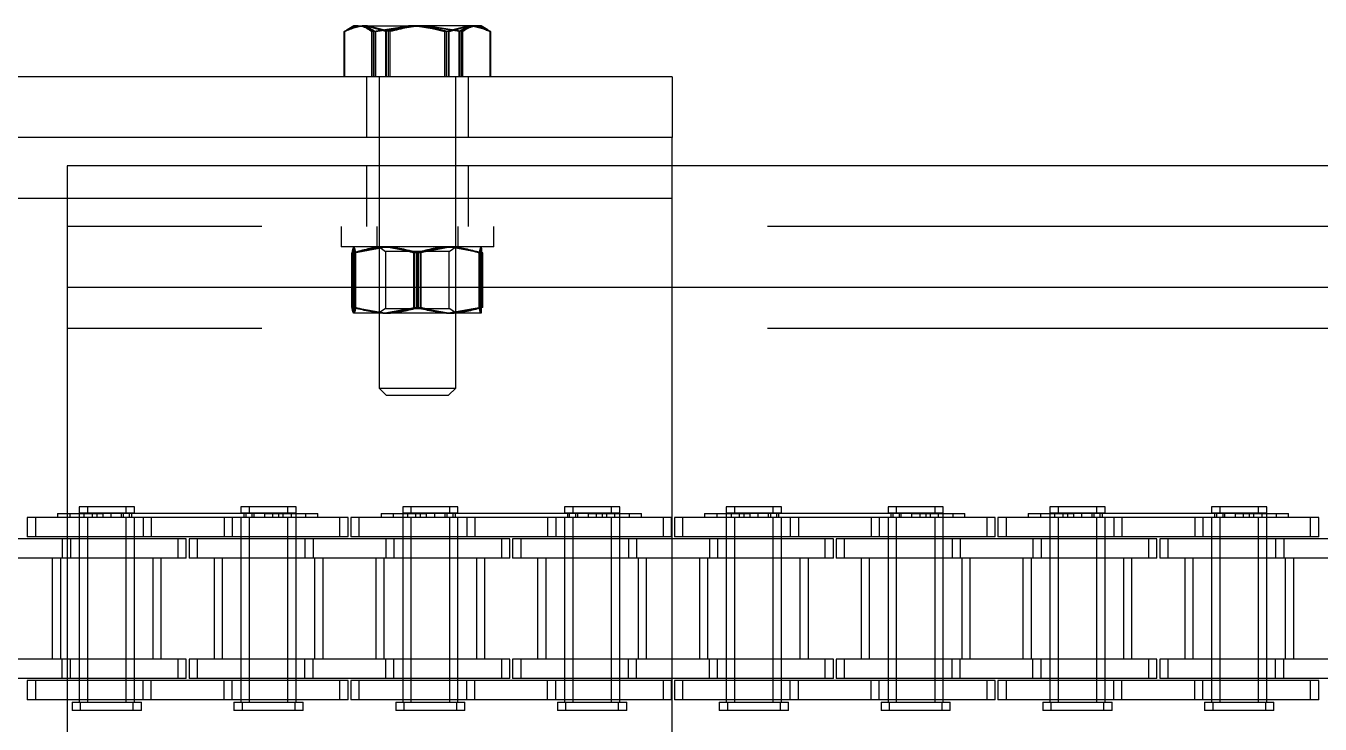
# Model space of a CAD drawing. Header units: metres. Extents: x 0 to 21025, y 0 to 14850.
# Drawn here: x 4207.3 to 4308.9, y 9292.3 to 9347.1 of the extents above; entities that cross this region are included whole.
import ezdxf

# ---------------------------------------------------------------- set-up
doc = ezdxf.new("R2010")
doc.units = ezdxf.units.M
doc.header["$LTSCALE"] = 25
doc.linetypes.add('HIDDEN2', pattern=[4.7625, 3.175, -1.5875])
doc.layers.add('SL4', color=4, linetype='Continuous')
doc.layers.add('ST1', color=7, linetype='HIDDEN2')

msp = doc.modelspace()

# ---------------------------------------------------------------- linework, layer by layer
at = {"layer": 'SL4'}
for p, q in [((4232.284, 9343.146), (4232.284, 9346.699)), ((4232.288, 9343.146), (4232.288, 9346.699)), ((4232.325, 9343.146), (4232.325, 9346.699)), ((4232.655, 9346.924), (4232.526, 9346.85)), ((4233.039, 9347.146), (4232.655, 9346.924)), ((4233.396, 9347.146), (4233.039, 9347.146)), ((4233.396, 9347.146), (4237.325, 9347.146)), ((4234.468, 9346.699), (4237.325, 9347.146)), ((4234.468, 9343.146), (4234.468, 9346.699)), ((4241.968, 9347.146), (4237.325, 9347.146)), ((4240.182, 9346.699), (4241.968, 9347.146)), ((4240.182, 9343.146), (4240.182, 9346.699)), ((4243.039, 9347.146), (4241.968, 9347.146)), ((4243.424, 9346.924), (4243.039, 9347.146)), ((4243.753, 9346.699), (4243.408, 9346.876)), ((4243.753, 9343.146), (4243.753, 9346.699)), ((4243.79, 9343.146), (4243.79, 9346.699)), ((4243.795, 9343.146), (4243.795, 9346.699)), ((4258.039, 9343.146), (4158.039, 9343.146)), ((4258.039, 9343.146), (4258.039, 9338.384)), ((4258.039, 9338.384), (4158.039, 9338.384)), ((4235.039, 9338.384), (4235.039, 9336.149)), ((4241.039, 9336.149), (4241.039, 9338.384)), ((4258.039, 9336.149), (4258.039, 9338.384)), ((4210.539, 9336.149), (4210.539, 9326.624)), ((5535.514, 9336.149), (4210.539, 9336.149)), ((4205.539, 9333.621), (4210.539, 9333.621)), ((4210.539, 9326.624), (5535.514, 9326.624)), ((4210.539, 9326.624), (4210.539, 9261.149)), ((4209.777, 9308.873), (4209.777, 9308.541)), ((4209.777, 9308.873), (4210.539, 9308.873)), ((4207.409, 9308.541), (4207.409, 9307.021)), ((4210.539, 9308.541), (4207.409, 9308.541)), ((4210.154, 9306.869), (4205.539, 9306.869)), ((4210.539, 9307.021), (4207.409, 9307.021)), ((4210.154, 9306.869), (4210.154, 9305.349)), ((4210.539, 9306.869), (4210.154, 9306.869)), ((4210.154, 9305.349), (4205.539, 9305.349)), ((4209.369, 9305.349), (4209.369, 9297.419)), ((4210.539, 9305.349), (4210.154, 9305.349)), ((4210.154, 9297.419), (4205.539, 9297.419)), ((4210.154, 9295.899), (4210.154, 9297.419)), ((4210.539, 9297.419), (4210.154, 9297.419)), ((4210.154, 9295.899), (4205.539, 9295.899)), ((4207.409, 9295.747), (4207.409, 9294.227)), ((4210.539, 9295.747), (4207.409, 9295.747)), ((4210.539, 9295.899), (4210.154, 9295.899)), ((4210.539, 9294.227), (4207.409, 9294.227))]:
    msp.add_line(p, q, dxfattribs=at)
for points, knots in [([(4232.325, 9346.699), (4232.398, 9346.755), (4232.747, 9347.018), (4233.11, 9347.09), (4233.396, 9347.146)], [0, 0, 0, 0, 0.2110008, 1, 1, 1, 1]), ([(4233.396, 9347.146), (4233.48, 9347.141), (4233.843, 9347.12), (4234.196, 9346.882), (4234.468, 9346.699)], [0, 0, 0, 0, 0.2318493, 1, 1, 1, 1]), ([(4237.325, 9347.146), (4237.393, 9347.146), (4238.357, 9347.139), (4239.303, 9346.911), (4240.182, 9346.699)], [0, 0, 0, 0, 0.0702006, 1, 1, 1, 1]), ([(4241.968, 9347.146), (4242.01, 9347.146), (4242.613, 9347.139), (4243.204, 9346.911), (4243.753, 9346.699)], [0, 0, 0, 0, 0.0702006, 1, 1, 1, 1])]:
    msp.add_open_spline(points, degree=3, knots=knots, dxfattribs=at)
at = {"layer": 'ST1'}
for p, q in [((4232.307, 9343.146), (4232.307, 9346.699)), ((4232.526, 9346.85), (4232.501, 9346.835)), ((4232.617, 9346.882), (4233.441, 9347.146)), ((4235.557, 9346.699), (4233.92, 9347.146)), ((4235.608, 9346.699), (4233.948, 9347.146)), ((4235.771, 9346.699), (4234.039, 9347.146)), ((4235.896, 9346.699), (4234.111, 9347.146)), ((4234.575, 9346.699), (4237.441, 9347.146)), ((4234.575, 9343.146), (4234.575, 9346.699)), ((4234.72, 9346.699), (4237.595, 9347.146)), ((4234.72, 9343.146), (4234.72, 9346.699)), ((4234.766, 9346.699), (4237.644, 9347.146)), ((4234.766, 9343.146), (4234.766, 9346.699)), ((4235.557, 9343.146), (4235.557, 9346.699)), ((4235.608, 9343.146), (4235.608, 9346.699)), ((4235.771, 9343.146), (4235.771, 9346.699)), ((4235.896, 9343.146), (4235.896, 9346.699)), ((4241.312, 9346.699), (4238.435, 9347.146)), ((4241.358, 9346.699), (4238.483, 9347.146)), ((4241.503, 9346.699), (4238.637, 9347.146)), ((4241.611, 9346.699), (4238.753, 9347.146)), ((4240.307, 9346.699), (4242.039, 9347.146)), ((4240.307, 9343.146), (4240.307, 9346.699)), ((4240.471, 9346.699), (4242.13, 9347.146)), ((4240.471, 9343.146), (4240.471, 9346.699)), ((4240.522, 9346.699), (4242.158, 9347.146)), ((4240.522, 9343.146), (4240.522, 9346.699)), ((4241.312, 9343.146), (4241.312, 9346.699)), ((4241.358, 9343.146), (4241.358, 9346.699)), ((4241.503, 9343.146), (4241.503, 9346.699)), ((4241.611, 9343.146), (4241.611, 9346.699)), ((4243.552, 9346.85), (4243.424, 9346.924)), ((4243.79, 9346.699), (4243.533, 9346.816)), ((4243.577, 9346.835), (4243.552, 9346.85)), ((4243.771, 9343.146), (4243.771, 9346.699)), ((4234.039, 9343.146), (4234.039, 9338.384)), ((4235.039, 9343.146), (4235.039, 9338.384)), ((4241.039, 9338.384), (4241.039, 9343.146)), ((4242.039, 9338.384), (4242.039, 9343.146)), ((4234.039, 9336.149), (4234.039, 9331.386)), ((4235.039, 9336.149), (4235.039, 9318.701)), ((4241.039, 9318.701), (4241.039, 9336.149)), ((4242.039, 9331.386), (4242.039, 9336.149)), ((4258.039, 9333.621), (4258.039, 9336.149)), ((4158.039, 9333.621), (4258.039, 9333.621)), ((4210.539, 9333.621), (4258.039, 9333.621)), ((4258.039, 9261.149), (4258.039, 9333.621)), ((5535.514, 9331.386), (4210.539, 9331.386)), ((4232.039, 9331.386), (4232.039, 9329.786)), ((4234.839, 9331.386), (4234.839, 9329.786)), ((4241.239, 9329.786), (4241.239, 9331.386)), ((4244.039, 9329.786), (4244.039, 9331.386)), ((4244.039, 9329.786), (4232.039, 9329.786)), ((4232.898, 9329.339), (4235.32, 9329.786)), ((4232.898, 9325.033), (4232.898, 9329.339)), ((4232.923, 9325.033), (4232.923, 9329.339)), ((4233.002, 9325.033), (4233.002, 9329.339)), ((4233.009, 9325.033), (4233.009, 9329.339)), ((4233.035, 9329.784), (4233.033, 9329.782)), ((4233.039, 9329.786), (4233.035, 9329.784)), ((4233.039, 9329.786), (4233.039, 9329.786)), ((4233.07, 9325.033), (4233.07, 9329.339)), ((4233.077, 9329.339), (4235.595, 9329.786)), ((4233.077, 9325.033), (4233.077, 9329.339)), ((4233.164, 9325.033), (4233.164, 9329.339)), ((4233.194, 9325.033), (4233.194, 9329.339)), ((4235.039, 9329.786), (4235.539, 9329.436)), ((4237.965, 9329.339), (4235.484, 9329.786)), ((4240.539, 9329.436), (4235.539, 9329.436)), ((4235.539, 9329.436), (4235.539, 9324.962)), ((4238.1, 9329.339), (4235.585, 9329.786)), ((4238.335, 9329.339), (4235.765, 9329.786)), ((4237.743, 9329.339), (4240.314, 9329.786)), ((4237.743, 9325.033), (4237.743, 9329.339)), ((4237.799, 9325.033), (4237.799, 9329.339)), ((4237.965, 9325.033), (4237.965, 9329.339)), ((4237.978, 9325.033), (4237.978, 9329.339)), ((4238.1, 9325.033), (4238.1, 9329.339)), ((4238.113, 9329.339), (4240.595, 9329.786)), ((4238.113, 9325.033), (4238.113, 9329.339)), ((4238.279, 9325.033), (4238.279, 9329.339)), ((4238.335, 9325.033), (4238.335, 9329.339)), ((4243.002, 9329.339), (4240.483, 9329.786)), ((4240.539, 9329.436), (4241.039, 9329.786)), ((4240.539, 9324.962), (4240.539, 9329.436)), ((4243.069, 9329.339), (4240.585, 9329.786)), ((4243.181, 9329.339), (4240.758, 9329.786)), ((4242.884, 9325.033), (4242.884, 9329.339)), ((4242.915, 9325.033), (4242.915, 9329.339)), ((4243.002, 9325.033), (4243.002, 9329.339)), ((4243.008, 9325.033), (4243.008, 9329.339)), ((4243.04, 9329.786), (4243.039, 9329.786)), ((4243.043, 9329.784), (4243.04, 9329.786)), ((4243.046, 9329.782), (4243.043, 9329.784)), ((4243.069, 9325.033), (4243.069, 9329.339)), ((4243.076, 9325.033), (4243.076, 9329.339)), ((4243.155, 9325.033), (4243.155, 9329.339)), ((4243.181, 9325.033), (4243.181, 9329.339)), ((4210.539, 9326.624), (5535.514, 9326.624)), ((4232.898, 9325.033), (4235.32, 9324.586)), ((4233.077, 9325.033), (4235.595, 9324.586)), ((4235.539, 9324.962), (4235.039, 9324.611)), ((4237.965, 9325.033), (4235.484, 9324.586)), ((4235.539, 9324.962), (4240.539, 9324.962)), ((4238.1, 9325.033), (4235.585, 9324.586)), ((4238.335, 9325.033), (4235.765, 9324.586)), ((4237.743, 9325.033), (4240.314, 9324.586)), ((4238.113, 9325.033), (4240.595, 9324.586)), ((4243.002, 9325.033), (4240.483, 9324.586)), ((4241.039, 9324.611), (4240.539, 9324.962)), ((4243.069, 9325.033), (4240.585, 9324.586)), ((4243.181, 9325.033), (4240.758, 9324.586)), ((4233.033, 9324.59), (4233.035, 9324.589)), ((4233.035, 9324.589), (4233.039, 9324.586)), ((4233.039, 9324.586), (4233.039, 9324.586)), ((4235.484, 9324.586), (4233.04, 9324.586)), ((4235.039, 9324.611), (4241.039, 9324.611)), ((4235.039, 9324.611), (4235.039, 9324.586)), ((4240.483, 9324.586), (4235.484, 9324.586)), ((4243.039, 9324.586), (4240.483, 9324.586)), ((4241.039, 9324.611), (4241.039, 9324.611)), ((4241.039, 9324.586), (4241.039, 9324.611)), ((4243.039, 9324.586), (4243.04, 9324.586)), ((4243.04, 9324.586), (4243.043, 9324.589)), ((4243.043, 9324.589), (4243.046, 9324.59)), ((5535.514, 9323.386), (4210.539, 9323.386)), ((4235.039, 9318.701), (4235.253, 9318.701)), ((4235.039, 9318.701), (4235.594, 9318.146)), ((4235.253, 9318.701), (4241.039, 9318.701)), ((4235.594, 9318.146), (4240.485, 9318.146)), ((4240.485, 9318.146), (4241.039, 9318.701)), ((4210.539, 9308.873), (4213.329, 9308.873)), ((4210.738, 9308.873), (4210.738, 9308.541)), ((4215.174, 9309.384), (4211.484, 9309.384)), ((4211.484, 9309.384), (4211.484, 9308.91)), ((4211.484, 9308.91), (4215.174, 9308.91)), ((4211.484, 9308.873), (4211.484, 9307.021)), ((4211.853, 9308.91), (4211.853, 9308.541)), ((4212.123, 9309.384), (4212.123, 9308.91)), ((4212.492, 9308.91), (4212.492, 9308.541)), ((4212.861, 9308.873), (4212.861, 9308.541)), ((4213.329, 9308.873), (4213.329, 9308.541)), ((4226.029, 9308.873), (4213.329, 9308.873)), ((4213.968, 9308.873), (4213.968, 9308.541)), ((4214.805, 9308.541), (4214.805, 9308.91)), ((4214.948, 9308.873), (4214.948, 9308.541)), ((4215.813, 9309.384), (4215.174, 9309.384)), ((4215.174, 9308.91), (4215.174, 9309.384)), ((4215.174, 9308.91), (4215.813, 9308.91)), ((4215.444, 9308.541), (4215.444, 9308.91)), ((4215.587, 9308.873), (4215.587, 9308.541)), ((4215.813, 9308.91), (4215.813, 9309.384)), ((4227.874, 9309.384), (4224.184, 9309.384)), ((4224.184, 9309.384), (4224.184, 9308.91)), ((4224.184, 9308.91), (4227.874, 9308.91)), ((4224.41, 9308.873), (4224.41, 9308.541)), ((4224.553, 9308.91), (4224.553, 9308.541)), ((4224.823, 9309.384), (4224.823, 9308.91)), ((4225.049, 9308.873), (4225.049, 9308.541)), ((4225.192, 9308.91), (4225.192, 9308.541)), ((4226.029, 9308.873), (4226.029, 9308.541)), ((4226.029, 9308.873), (4229.26, 9308.873)), ((4226.668, 9308.873), (4226.668, 9308.541)), ((4227.136, 9308.873), (4227.136, 9308.541)), ((4227.505, 9308.541), (4227.505, 9308.91)), ((4228.513, 9309.384), (4227.874, 9309.384)), ((4227.874, 9308.91), (4227.874, 9309.384)), ((4227.874, 9308.91), (4228.513, 9308.91)), ((4228.144, 9308.541), (4228.144, 9308.91)), ((4228.513, 9308.91), (4228.513, 9309.384)), ((4228.513, 9307.021), (4228.513, 9308.873)), ((4229.26, 9308.873), (4230.22, 9308.873)), ((4229.26, 9308.873), (4229.26, 9308.541)), ((4230.22, 9308.541), (4230.22, 9308.873)), ((4235.177, 9308.873), (4238.729, 9308.873)), ((4235.177, 9308.873), (4235.177, 9308.541)), ((4236.138, 9308.873), (4236.138, 9308.541)), ((4240.574, 9309.384), (4236.884, 9309.384)), ((4236.884, 9309.384), (4236.884, 9308.91)), ((4236.884, 9308.91), (4240.574, 9308.91)), ((4236.884, 9308.873), (4236.884, 9307.021)), ((4237.253, 9308.91), (4237.253, 9308.541)), ((4237.523, 9309.384), (4237.523, 9308.91)), ((4237.892, 9308.91), (4237.892, 9308.541)), ((4238.261, 9308.873), (4238.261, 9308.541)), ((4238.729, 9308.873), (4238.729, 9308.541)), ((4251.429, 9308.873), (4238.729, 9308.873)), ((4239.368, 9308.873), (4239.368, 9308.541)), ((4240.205, 9308.541), (4240.205, 9308.91)), ((4240.348, 9308.873), (4240.348, 9308.541)), ((4241.213, 9309.384), (4240.574, 9309.384)), ((4240.574, 9308.91), (4240.574, 9309.384)), ((4240.574, 9308.91), (4241.213, 9308.91)), ((4240.844, 9308.541), (4240.844, 9308.91)), ((4240.987, 9308.873), (4240.987, 9308.541)), ((4241.213, 9308.91), (4241.213, 9309.384)), ((4253.274, 9309.384), (4249.584, 9309.384)), ((4249.584, 9309.384), (4249.584, 9308.91)), ((4249.584, 9308.91), (4253.274, 9308.91)), ((4249.81, 9308.873), (4249.81, 9308.541)), ((4249.953, 9308.91), (4249.953, 9308.541)), ((4250.223, 9309.384), (4250.223, 9308.91)), ((4250.449, 9308.873), (4250.449, 9308.541)), ((4250.592, 9308.91), (4250.592, 9308.541)), ((4251.429, 9308.873), (4251.429, 9308.541)), ((4251.429, 9308.873), (4254.66, 9308.873)), ((4252.068, 9308.873), (4252.068, 9308.541)), ((4252.536, 9308.873), (4252.536, 9308.541)), ((4252.905, 9308.541), (4252.905, 9308.91)), ((4253.913, 9309.384), (4253.274, 9309.384)), ((4253.274, 9308.91), (4253.274, 9309.384)), ((4253.274, 9308.91), (4253.913, 9308.91)), ((4253.544, 9308.541), (4253.544, 9308.91)), ((4253.913, 9308.91), (4253.913, 9309.384)), ((4253.913, 9307.021), (4253.913, 9308.873)), ((4254.66, 9308.873), (4255.62, 9308.873)), ((4254.66, 9308.873), (4254.66, 9308.541)), ((4255.62, 9308.541), (4255.62, 9308.873)), ((4260.577, 9308.873), (4264.129, 9308.873)), ((4260.577, 9308.873), (4260.577, 9308.541)), ((4261.538, 9308.873), (4261.538, 9308.541)), ((4265.974, 9309.384), (4262.284, 9309.384)), ((4262.284, 9309.384), (4262.284, 9308.91)), ((4262.284, 9308.91), (4265.974, 9308.91)), ((4262.284, 9308.873), (4262.284, 9307.021)), ((4262.653, 9308.91), (4262.653, 9308.541)), ((4262.923, 9309.384), (4262.923, 9308.91)), ((4263.292, 9308.91), (4263.292, 9308.541)), ((4263.661, 9308.873), (4263.661, 9308.541)), ((4264.129, 9308.873), (4264.129, 9308.541)), ((4276.829, 9308.873), (4264.129, 9308.873)), ((4264.768, 9308.873), (4264.768, 9308.541)), ((4265.605, 9308.541), (4265.605, 9308.91)), ((4265.748, 9308.873), (4265.748, 9308.541)), ((4266.613, 9309.384), (4265.974, 9309.384)), ((4265.974, 9308.91), (4265.974, 9309.384)), ((4265.974, 9308.91), (4266.613, 9308.91)), ((4266.244, 9308.541), (4266.244, 9308.91)), ((4266.387, 9308.873), (4266.387, 9308.541)), ((4266.613, 9308.91), (4266.613, 9309.384)), ((4278.674, 9309.384), (4274.984, 9309.384)), ((4274.984, 9309.384), (4274.984, 9308.91)), ((4274.984, 9308.91), (4278.674, 9308.91)), ((4275.21, 9308.873), (4275.21, 9308.541)), ((4275.353, 9308.91), (4275.353, 9308.541)), ((4275.623, 9309.384), (4275.623, 9308.91)), ((4275.849, 9308.873), (4275.849, 9308.541)), ((4275.992, 9308.91), (4275.992, 9308.541)), ((4276.829, 9308.873), (4276.829, 9308.541)), ((4276.829, 9308.873), (4280.06, 9308.873)), ((4277.468, 9308.873), (4277.468, 9308.541)), ((4277.936, 9308.873), (4277.936, 9308.541)), ((4278.305, 9308.541), (4278.305, 9308.91)), ((4279.313, 9309.384), (4278.674, 9309.384)), ((4278.674, 9308.91), (4278.674, 9309.384)), ((4278.674, 9308.91), (4279.313, 9308.91)), ((4278.944, 9308.541), (4278.944, 9308.91)), ((4279.313, 9308.91), (4279.313, 9309.384)), ((4279.313, 9307.021), (4279.313, 9308.873)), ((4280.06, 9308.873), (4281.02, 9308.873)), ((4280.06, 9308.873), (4280.06, 9308.541)), ((4281.02, 9308.541), (4281.02, 9308.873)), ((4285.977, 9308.873), (4289.529, 9308.873)), ((4285.977, 9308.873), (4285.977, 9308.541)), ((4286.938, 9308.873), (4286.938, 9308.541)), ((4291.374, 9309.384), (4287.684, 9309.384)), ((4287.684, 9309.384), (4287.684, 9308.91)), ((4287.684, 9308.91), (4291.374, 9308.91)), ((4287.684, 9308.873), (4287.684, 9307.021)), ((4288.053, 9308.91), (4288.053, 9308.541)), ((4288.323, 9309.384), (4288.323, 9308.91)), ((4288.692, 9308.91), (4288.692, 9308.541)), ((4289.061, 9308.873), (4289.061, 9308.541)), ((4289.529, 9308.873), (4289.529, 9308.541)), ((4302.229, 9308.873), (4289.529, 9308.873)), ((4290.168, 9308.873), (4290.168, 9308.541)), ((4291.005, 9308.541), (4291.005, 9308.91)), ((4291.148, 9308.873), (4291.148, 9308.541)), ((4292.013, 9309.384), (4291.374, 9309.384)), ((4291.374, 9308.91), (4291.374, 9309.384)), ((4291.374, 9308.91), (4292.013, 9308.91)), ((4291.644, 9308.541), (4291.644, 9308.91)), ((4291.787, 9308.873), (4291.787, 9308.541)), ((4292.013, 9308.91), (4292.013, 9309.384)), ((4304.074, 9309.384), (4300.384, 9309.384)), ((4300.384, 9309.384), (4300.384, 9308.91)), ((4300.384, 9308.91), (4304.074, 9308.91)), ((4300.61, 9308.873), (4300.61, 9308.541)), ((4300.753, 9308.91), (4300.753, 9308.541)), ((4301.023, 9309.384), (4301.023, 9308.91)), ((4301.249, 9308.873), (4301.249, 9308.541)), ((4301.392, 9308.91), (4301.392, 9308.541)), ((4302.229, 9308.873), (4302.229, 9308.541)), ((4302.229, 9308.873), (4305.46, 9308.873)), ((4302.868, 9308.873), (4302.868, 9308.541)), ((4303.336, 9308.873), (4303.336, 9308.541)), ((4303.705, 9308.541), (4303.705, 9308.91)), ((4304.713, 9309.384), (4304.074, 9309.384)), ((4304.074, 9308.91), (4304.074, 9309.384)), ((4304.074, 9308.91), (4304.713, 9308.91)), ((4304.344, 9308.541), (4304.344, 9308.91)), ((4304.713, 9308.91), (4304.713, 9309.384)), ((4304.713, 9307.021), (4304.713, 9308.873)), ((4305.46, 9308.873), (4306.42, 9308.873)), ((4305.46, 9308.873), (4305.46, 9308.541)), ((4306.42, 9308.541), (4306.42, 9308.873)), ((4208.048, 9308.541), (4208.048, 9307.021)), ((4216.504, 9308.541), (4210.539, 9308.541)), ((4211.484, 9308.541), (4211.484, 9294.042)), ((4212.123, 9308.541), (4212.123, 9307.021)), ((4212.123, 9308.541), (4212.123, 9294.042)), ((4215.174, 9307.021), (4215.174, 9308.541)), ((4215.174, 9294.042), (4215.174, 9308.541)), ((4215.813, 9307.021), (4215.813, 9308.541)), ((4215.813, 9294.042), (4215.813, 9308.541)), ((4216.504, 9308.541), (4216.504, 9307.021)), ((4222.854, 9308.541), (4216.504, 9308.541)), ((4217.143, 9308.541), (4217.143, 9307.021)), ((4222.854, 9308.541), (4222.854, 9307.021)), ((4231.949, 9308.541), (4222.854, 9308.541)), ((4223.493, 9308.541), (4223.493, 9307.021)), ((4224.184, 9308.541), (4224.184, 9307.021)), ((4224.184, 9308.541), (4224.184, 9294.042)), ((4224.823, 9308.541), (4224.823, 9307.021)), ((4224.823, 9308.541), (4224.823, 9294.042)), ((4227.874, 9307.021), (4227.874, 9308.541)), ((4227.874, 9294.042), (4227.874, 9308.541)), ((4228.513, 9294.042), (4228.513, 9308.541)), ((4232.588, 9308.541), (4231.949, 9308.541)), ((4231.949, 9307.021), (4231.949, 9308.541)), ((4232.588, 9307.021), (4232.588, 9308.541)), ((4241.904, 9308.541), (4232.809, 9308.541)), ((4232.809, 9308.541), (4232.809, 9307.021)), ((4233.448, 9308.541), (4233.448, 9307.021)), ((4236.884, 9308.541), (4236.884, 9294.042)), ((4237.523, 9308.541), (4237.523, 9307.021)), ((4237.523, 9308.541), (4237.523, 9294.042)), ((4240.574, 9307.021), (4240.574, 9308.541)), ((4240.574, 9294.042), (4240.574, 9308.541)), ((4241.213, 9307.021), (4241.213, 9308.541)), ((4241.213, 9294.042), (4241.213, 9308.541)), ((4241.904, 9308.541), (4241.904, 9307.021)), ((4248.254, 9308.541), (4241.904, 9308.541)), ((4242.543, 9308.541), (4242.543, 9307.021)), ((4248.254, 9308.541), (4248.254, 9307.021)), ((4257.349, 9308.541), (4248.254, 9308.541)), ((4248.893, 9308.541), (4248.893, 9307.021)), ((4249.584, 9308.541), (4249.584, 9307.021)), ((4249.584, 9308.541), (4249.584, 9294.042)), ((4250.223, 9308.541), (4250.223, 9307.021)), ((4250.223, 9308.541), (4250.223, 9294.042)), ((4253.274, 9307.021), (4253.274, 9308.541)), ((4253.274, 9294.042), (4253.274, 9308.541)), ((4253.913, 9294.042), (4253.913, 9308.541)), ((4257.988, 9308.541), (4257.349, 9308.541)), ((4257.349, 9307.021), (4257.349, 9308.541)), ((4257.988, 9307.021), (4257.988, 9308.541)), ((4267.304, 9308.541), (4258.209, 9308.541)), ((4258.209, 9308.541), (4258.209, 9307.021)), ((4258.848, 9308.541), (4258.848, 9307.021)), ((4262.284, 9308.541), (4262.284, 9294.042)), ((4262.923, 9308.541), (4262.923, 9307.021)), ((4262.923, 9308.541), (4262.923, 9294.042)), ((4265.974, 9307.021), (4265.974, 9308.541)), ((4265.974, 9294.042), (4265.974, 9308.541)), ((4266.613, 9307.021), (4266.613, 9308.541)), ((4266.613, 9294.042), (4266.613, 9308.541)), ((4267.304, 9308.541), (4267.304, 9307.021)), ((4273.654, 9308.541), (4267.304, 9308.541)), ((4267.943, 9308.541), (4267.943, 9307.021)), ((4273.654, 9308.541), (4273.654, 9307.021)), ((4282.749, 9308.541), (4273.654, 9308.541)), ((4274.293, 9308.541), (4274.293, 9307.021)), ((4274.984, 9308.541), (4274.984, 9307.021)), ((4274.984, 9308.541), (4274.984, 9294.042)), ((4275.623, 9308.541), (4275.623, 9307.021)), ((4275.623, 9308.541), (4275.623, 9294.042)), ((4278.674, 9307.021), (4278.674, 9308.541)), ((4278.674, 9294.042), (4278.674, 9308.541)), ((4279.313, 9294.042), (4279.313, 9308.541)), ((4283.388, 9308.541), (4282.749, 9308.541)), ((4282.749, 9307.021), (4282.749, 9308.541)), ((4283.388, 9307.021), (4283.388, 9308.541)), ((4292.704, 9308.541), (4283.609, 9308.541)), ((4283.609, 9308.541), (4283.609, 9307.021)), ((4284.248, 9308.541), (4284.248, 9307.021)), ((4287.684, 9308.541), (4287.684, 9294.042)), ((4288.323, 9308.541), (4288.323, 9307.021)), ((4288.323, 9308.541), (4288.323, 9294.042)), ((4291.374, 9307.021), (4291.374, 9308.541)), ((4291.374, 9294.042), (4291.374, 9308.541)), ((4292.013, 9307.021), (4292.013, 9308.541)), ((4292.013, 9294.042), (4292.013, 9308.541)), ((4292.704, 9308.541), (4292.704, 9307.021)), ((4299.054, 9308.541), (4292.704, 9308.541)), ((4293.343, 9308.541), (4293.343, 9307.021)), ((4299.054, 9308.541), (4299.054, 9307.021)), ((4308.149, 9308.541), (4299.054, 9308.541)), ((4299.693, 9308.541), (4299.693, 9307.021)), ((4300.384, 9308.541), (4300.384, 9307.021)), ((4300.384, 9308.541), (4300.384, 9294.042)), ((4301.023, 9308.541), (4301.023, 9307.021)), ((4301.023, 9308.541), (4301.023, 9294.042)), ((4304.074, 9307.021), (4304.074, 9308.541)), ((4304.074, 9294.042), (4304.074, 9308.541)), ((4304.713, 9294.042), (4304.713, 9308.541)), ((4308.788, 9308.541), (4308.149, 9308.541)), ((4308.149, 9307.021), (4308.149, 9308.541)), ((4308.788, 9307.021), (4308.788, 9308.541)), ((4210.154, 9306.869), (4210.154, 9305.349)), ((4216.504, 9307.021), (4210.539, 9307.021)), ((4219.249, 9306.869), (4210.539, 9306.869)), ((4210.793, 9306.869), (4210.793, 9305.349)), ((4211.484, 9306.869), (4211.484, 9305.349)), ((4212.123, 9306.869), (4212.123, 9305.349)), ((4215.174, 9305.349), (4215.174, 9306.869)), ((4215.813, 9305.349), (4215.813, 9306.869)), ((4222.854, 9307.021), (4216.504, 9307.021)), ((4219.888, 9306.869), (4219.249, 9306.869)), ((4219.249, 9305.349), (4219.249, 9306.869)), ((4219.888, 9305.349), (4219.888, 9306.869)), ((4229.204, 9306.869), (4220.109, 9306.869)), ((4220.109, 9306.869), (4220.109, 9305.349)), ((4220.748, 9306.869), (4220.748, 9305.349)), ((4231.949, 9307.021), (4222.854, 9307.021)), ((4224.184, 9306.869), (4224.184, 9305.349)), ((4224.823, 9306.869), (4224.823, 9305.349)), ((4227.874, 9305.349), (4227.874, 9306.869)), ((4228.513, 9305.349), (4228.513, 9306.869)), ((4229.204, 9306.869), (4229.204, 9305.349)), ((4235.554, 9306.869), (4229.204, 9306.869)), ((4229.843, 9306.869), (4229.843, 9305.349)), ((4232.588, 9307.021), (4231.949, 9307.021)), ((4241.904, 9307.021), (4232.809, 9307.021)), ((4235.554, 9306.869), (4235.554, 9305.349)), ((4244.649, 9306.869), (4235.554, 9306.869)), ((4236.193, 9306.869), (4236.193, 9305.349)), ((4236.884, 9306.869), (4236.884, 9305.349)), ((4237.523, 9306.869), (4237.523, 9305.349)), ((4240.574, 9305.349), (4240.574, 9306.869)), ((4241.213, 9305.349), (4241.213, 9306.869)), ((4248.254, 9307.021), (4241.904, 9307.021)), ((4245.288, 9306.869), (4244.649, 9306.869)), ((4244.649, 9305.349), (4244.649, 9306.869)), ((4245.288, 9305.349), (4245.288, 9306.869)), ((4254.604, 9306.869), (4245.509, 9306.869)), ((4245.509, 9306.869), (4245.509, 9305.349)), ((4246.148, 9306.869), (4246.148, 9305.349)), ((4257.349, 9307.021), (4248.254, 9307.021)), ((4249.584, 9306.869), (4249.584, 9305.349)), ((4250.223, 9306.869), (4250.223, 9305.349)), ((4253.274, 9305.349), (4253.274, 9306.869)), ((4253.913, 9305.349), (4253.913, 9306.869)), ((4254.604, 9306.869), (4254.604, 9305.349)), ((4260.954, 9306.869), (4254.604, 9306.869)), ((4255.243, 9306.869), (4255.243, 9305.349)), ((4257.988, 9307.021), (4257.349, 9307.021)), ((4267.304, 9307.021), (4258.209, 9307.021)), ((4260.954, 9306.869), (4260.954, 9305.349)), ((4270.049, 9306.869), (4260.954, 9306.869)), ((4261.593, 9306.869), (4261.593, 9305.349)), ((4262.284, 9306.869), (4262.284, 9305.349)), ((4262.923, 9306.869), (4262.923, 9305.349)), ((4265.974, 9305.349), (4265.974, 9306.869)), ((4266.613, 9305.349), (4266.613, 9306.869)), ((4273.654, 9307.021), (4267.304, 9307.021)), ((4270.688, 9306.869), (4270.049, 9306.869)), ((4270.049, 9305.349), (4270.049, 9306.869)), ((4270.688, 9305.349), (4270.688, 9306.869)), ((4280.004, 9306.869), (4270.909, 9306.869)), ((4270.909, 9306.869), (4270.909, 9305.349)), ((4271.548, 9306.869), (4271.548, 9305.349)), ((4282.749, 9307.021), (4273.654, 9307.021)), ((4274.984, 9306.869), (4274.984, 9305.349)), ((4275.623, 9306.869), (4275.623, 9305.349)), ((4278.674, 9305.349), (4278.674, 9306.869)), ((4279.313, 9305.349), (4279.313, 9306.869)), ((4280.004, 9306.869), (4280.004, 9305.349)), ((4286.354, 9306.869), (4280.004, 9306.869)), ((4280.643, 9306.869), (4280.643, 9305.349)), ((4283.388, 9307.021), (4282.749, 9307.021)), ((4292.704, 9307.021), (4283.609, 9307.021)), ((4286.354, 9306.869), (4286.354, 9305.349)), ((4295.449, 9306.869), (4286.354, 9306.869)), ((4286.993, 9306.869), (4286.993, 9305.349)), ((4287.684, 9306.869), (4287.684, 9305.349)), ((4288.323, 9306.869), (4288.323, 9305.349)), ((4291.374, 9305.349), (4291.374, 9306.869)), ((4292.013, 9305.349), (4292.013, 9306.869)), ((4299.054, 9307.021), (4292.704, 9307.021)), ((4296.088, 9306.869), (4295.449, 9306.869)), ((4295.449, 9305.349), (4295.449, 9306.869)), ((4296.088, 9305.349), (4296.088, 9306.869)), ((4305.404, 9306.869), (4296.309, 9306.869)), ((4296.309, 9306.869), (4296.309, 9305.349)), ((4296.948, 9306.869), (4296.948, 9305.349)), ((4308.149, 9307.021), (4299.054, 9307.021)), ((4300.384, 9306.869), (4300.384, 9305.349)), ((4301.023, 9306.869), (4301.023, 9305.349)), ((4304.074, 9305.349), (4304.074, 9306.869)), ((4304.713, 9305.349), (4304.713, 9306.869)), ((4305.404, 9306.869), (4305.404, 9305.349)), ((4311.754, 9306.869), (4305.404, 9306.869)), ((4306.043, 9306.869), (4306.043, 9305.349)), ((4308.788, 9307.021), (4308.149, 9307.021)), ((4210.008, 9305.349), (4210.008, 9297.419)), ((4219.249, 9305.349), (4210.539, 9305.349)), ((4211.484, 9305.349), (4211.484, 9297.419)), ((4212.123, 9305.349), (4212.123, 9297.419)), ((4215.174, 9297.419), (4215.174, 9305.349)), ((4215.813, 9297.419), (4215.813, 9305.349)), ((4217.289, 9297.419), (4217.289, 9305.349)), ((4217.928, 9297.419), (4217.928, 9305.349)), ((4219.888, 9305.349), (4219.249, 9305.349)), ((4229.204, 9305.349), (4220.109, 9305.349)), ((4222.069, 9305.349), (4222.069, 9297.419)), ((4222.708, 9305.349), (4222.708, 9297.419)), ((4224.184, 9305.349), (4224.184, 9297.419)), ((4224.823, 9305.349), (4224.823, 9297.419)), ((4227.874, 9297.419), (4227.874, 9305.349)), ((4228.513, 9297.419), (4228.513, 9305.349)), ((4235.554, 9305.349), (4229.204, 9305.349)), ((4229.989, 9297.419), (4229.989, 9305.349)), ((4230.628, 9297.419), (4230.628, 9305.349)), ((4234.769, 9305.349), (4234.769, 9297.419)), ((4235.408, 9305.349), (4235.408, 9297.419)), ((4244.649, 9305.349), (4235.554, 9305.349)), ((4236.884, 9305.349), (4236.884, 9297.419)), ((4237.523, 9305.349), (4237.523, 9297.419)), ((4240.574, 9297.419), (4240.574, 9305.349)), ((4241.213, 9297.419), (4241.213, 9305.349)), ((4242.689, 9297.419), (4242.689, 9305.349)), ((4243.328, 9297.419), (4243.328, 9305.349)), ((4245.288, 9305.349), (4244.649, 9305.349)), ((4254.604, 9305.349), (4245.509, 9305.349)), ((4247.469, 9305.349), (4247.469, 9297.419)), ((4248.108, 9305.349), (4248.108, 9297.419)), ((4249.584, 9305.349), (4249.584, 9297.419)), ((4250.223, 9305.349), (4250.223, 9297.419)), ((4253.274, 9297.419), (4253.274, 9305.349)), ((4253.913, 9297.419), (4253.913, 9305.349)), ((4260.954, 9305.349), (4254.604, 9305.349)), ((4255.389, 9297.419), (4255.389, 9305.349)), ((4256.028, 9297.419), (4256.028, 9305.349)), ((4260.169, 9305.349), (4260.169, 9297.419)), ((4260.808, 9305.349), (4260.808, 9297.419)), ((4270.049, 9305.349), (4260.954, 9305.349)), ((4262.284, 9305.349), (4262.284, 9297.419)), ((4262.923, 9305.349), (4262.923, 9297.419)), ((4265.974, 9297.419), (4265.974, 9305.349)), ((4266.613, 9297.419), (4266.613, 9305.349)), ((4268.089, 9297.419), (4268.089, 9305.349)), ((4268.728, 9297.419), (4268.728, 9305.349)), ((4270.688, 9305.349), (4270.049, 9305.349)), ((4280.004, 9305.349), (4270.909, 9305.349)), ((4272.869, 9305.349), (4272.869, 9297.419)), ((4273.508, 9305.349), (4273.508, 9297.419)), ((4274.984, 9305.349), (4274.984, 9297.419)), ((4275.623, 9305.349), (4275.623, 9297.419)), ((4278.674, 9297.419), (4278.674, 9305.349)), ((4279.313, 9297.419), (4279.313, 9305.349)), ((4286.354, 9305.349), (4280.004, 9305.349)), ((4280.789, 9297.419), (4280.789, 9305.349)), ((4281.428, 9297.419), (4281.428, 9305.349)), ((4285.569, 9305.349), (4285.569, 9297.419)), ((4286.208, 9305.349), (4286.208, 9297.419)), ((4295.449, 9305.349), (4286.354, 9305.349)), ((4287.684, 9305.349), (4287.684, 9297.419)), ((4288.323, 9305.349), (4288.323, 9297.419)), ((4291.374, 9297.419), (4291.374, 9305.349)), ((4292.013, 9297.419), (4292.013, 9305.349)), ((4293.489, 9297.419), (4293.489, 9305.349)), ((4294.128, 9297.419), (4294.128, 9305.349)), ((4296.088, 9305.349), (4295.449, 9305.349)), ((4305.404, 9305.349), (4296.309, 9305.349)), ((4298.269, 9305.349), (4298.269, 9297.419)), ((4298.908, 9305.349), (4298.908, 9297.419)), ((4300.384, 9305.349), (4300.384, 9297.419)), ((4301.023, 9305.349), (4301.023, 9297.419)), ((4304.074, 9297.419), (4304.074, 9305.349)), ((4304.713, 9297.419), (4304.713, 9305.349)), ((4311.754, 9305.349), (4305.404, 9305.349)), ((4306.189, 9297.419), (4306.189, 9305.349)), ((4306.828, 9297.419), (4306.828, 9305.349)), ((4210.154, 9295.899), (4210.154, 9297.419)), ((4219.249, 9297.419), (4210.539, 9297.419)), ((4210.793, 9295.899), (4210.793, 9297.419)), ((4211.484, 9297.419), (4211.484, 9295.899)), ((4212.123, 9297.419), (4212.123, 9295.899)), ((4215.174, 9295.899), (4215.174, 9297.419)), ((4215.813, 9295.899), (4215.813, 9297.419)), ((4219.888, 9297.419), (4219.249, 9297.419)), ((4219.249, 9295.899), (4219.249, 9297.419)), ((4219.888, 9295.899), (4219.888, 9297.419)), ((4229.204, 9297.419), (4220.109, 9297.419)), ((4220.109, 9297.419), (4220.109, 9295.899)), ((4220.748, 9297.419), (4220.748, 9295.899)), ((4224.184, 9297.419), (4224.184, 9295.899)), ((4224.823, 9297.419), (4224.823, 9295.899)), ((4227.874, 9295.899), (4227.874, 9297.419)), ((4228.513, 9295.899), (4228.513, 9297.419)), ((4229.204, 9295.899), (4229.204, 9297.419)), ((4235.554, 9297.419), (4229.204, 9297.419)), ((4229.843, 9295.899), (4229.843, 9297.419)), ((4235.554, 9295.899), (4235.554, 9297.419)), ((4244.649, 9297.419), (4235.554, 9297.419)), ((4236.193, 9295.899), (4236.193, 9297.419)), ((4236.884, 9297.419), (4236.884, 9295.899)), ((4237.523, 9297.419), (4237.523, 9295.899)), ((4240.574, 9295.899), (4240.574, 9297.419)), ((4241.213, 9295.899), (4241.213, 9297.419)), ((4245.288, 9297.419), (4244.649, 9297.419)), ((4244.649, 9295.899), (4244.649, 9297.419)), ((4245.288, 9295.899), (4245.288, 9297.419)), ((4254.604, 9297.419), (4245.509, 9297.419)), ((4245.509, 9297.419), (4245.509, 9295.899)), ((4246.148, 9297.419), (4246.148, 9295.899)), ((4249.584, 9297.419), (4249.584, 9295.899)), ((4250.223, 9297.419), (4250.223, 9295.899)), ((4253.274, 9295.899), (4253.274, 9297.419)), ((4253.913, 9295.899), (4253.913, 9297.419)), ((4254.604, 9295.899), (4254.604, 9297.419)), ((4260.954, 9297.419), (4254.604, 9297.419)), ((4255.243, 9295.899), (4255.243, 9297.419)), ((4260.954, 9295.899), (4260.954, 9297.419)), ((4270.049, 9297.419), (4260.954, 9297.419)), ((4261.593, 9295.899), (4261.593, 9297.419)), ((4262.284, 9297.419), (4262.284, 9295.899)), ((4262.923, 9297.419), (4262.923, 9295.899)), ((4265.974, 9295.899), (4265.974, 9297.419)), ((4266.613, 9295.899), (4266.613, 9297.419)), ((4270.688, 9297.419), (4270.049, 9297.419)), ((4270.049, 9295.899), (4270.049, 9297.419)), ((4270.688, 9295.899), (4270.688, 9297.419)), ((4280.004, 9297.419), (4270.909, 9297.419)), ((4270.909, 9297.419), (4270.909, 9295.899)), ((4271.548, 9297.419), (4271.548, 9295.899)), ((4274.984, 9297.419), (4274.984, 9295.899)), ((4275.623, 9297.419), (4275.623, 9295.899)), ((4278.674, 9295.899), (4278.674, 9297.419)), ((4279.313, 9295.899), (4279.313, 9297.419)), ((4280.004, 9295.899), (4280.004, 9297.419)), ((4286.354, 9297.419), (4280.004, 9297.419)), ((4280.643, 9295.899), (4280.643, 9297.419)), ((4286.354, 9295.899), (4286.354, 9297.419)), ((4295.449, 9297.419), (4286.354, 9297.419)), ((4286.993, 9295.899), (4286.993, 9297.419)), ((4287.684, 9297.419), (4287.684, 9295.899)), ((4288.323, 9297.419), (4288.323, 9295.899)), ((4291.374, 9295.899), (4291.374, 9297.419)), ((4292.013, 9295.899), (4292.013, 9297.419)), ((4296.088, 9297.419), (4295.449, 9297.419)), ((4295.449, 9295.899), (4295.449, 9297.419)), ((4296.088, 9295.899), (4296.088, 9297.419)), ((4305.404, 9297.419), (4296.309, 9297.419)), ((4296.309, 9297.419), (4296.309, 9295.899)), ((4296.948, 9297.419), (4296.948, 9295.899)), ((4300.384, 9297.419), (4300.384, 9295.899)), ((4301.023, 9297.419), (4301.023, 9295.899)), ((4304.074, 9295.899), (4304.074, 9297.419)), ((4304.713, 9295.899), (4304.713, 9297.419)), ((4305.404, 9295.899), (4305.404, 9297.419)), ((4311.754, 9297.419), (4305.404, 9297.419)), ((4306.043, 9295.899), (4306.043, 9297.419)), ((4208.048, 9295.747), (4208.048, 9294.227)), ((4219.249, 9295.899), (4210.539, 9295.899)), ((4216.504, 9295.747), (4210.539, 9295.747)), ((4211.484, 9295.747), (4211.484, 9294.227)), ((4212.123, 9295.747), (4212.123, 9294.227)), ((4215.174, 9294.227), (4215.174, 9295.747)), ((4215.813, 9294.227), (4215.813, 9295.747)), ((4216.504, 9294.227), (4216.504, 9295.747)), ((4222.854, 9295.747), (4216.504, 9295.747)), ((4217.143, 9294.227), (4217.143, 9295.747)), ((4219.888, 9295.899), (4219.249, 9295.899)), ((4229.204, 9295.899), (4220.109, 9295.899)), ((4222.854, 9294.227), (4222.854, 9295.747)), ((4231.949, 9295.747), (4222.854, 9295.747)), ((4223.493, 9294.227), (4223.493, 9295.747)), ((4224.184, 9295.747), (4224.184, 9294.227)), ((4224.823, 9295.747), (4224.823, 9294.227)), ((4227.874, 9294.227), (4227.874, 9295.747)), ((4228.513, 9294.227), (4228.513, 9295.747)), ((4235.554, 9295.899), (4229.204, 9295.899)), ((4232.588, 9295.747), (4231.949, 9295.747)), ((4231.949, 9294.227), (4231.949, 9295.747)), ((4232.588, 9294.227), (4232.588, 9295.747)), ((4241.904, 9295.747), (4232.809, 9295.747)), ((4232.809, 9295.747), (4232.809, 9294.227)), ((4233.448, 9295.747), (4233.448, 9294.227)), ((4244.649, 9295.899), (4235.554, 9295.899)), ((4236.884, 9295.747), (4236.884, 9294.227)), ((4237.523, 9295.747), (4237.523, 9294.227)), ((4240.574, 9294.227), (4240.574, 9295.747)), ((4241.213, 9294.227), (4241.213, 9295.747)), ((4241.904, 9294.227), (4241.904, 9295.747)), ((4248.254, 9295.747), (4241.904, 9295.747)), ((4242.543, 9294.227), (4242.543, 9295.747)), ((4245.288, 9295.899), (4244.649, 9295.899)), ((4254.604, 9295.899), (4245.509, 9295.899)), ((4248.254, 9294.227), (4248.254, 9295.747)), ((4257.349, 9295.747), (4248.254, 9295.747)), ((4248.893, 9294.227), (4248.893, 9295.747)), ((4249.584, 9295.747), (4249.584, 9294.227)), ((4250.223, 9295.747), (4250.223, 9294.227)), ((4253.274, 9294.227), (4253.274, 9295.747)), ((4253.913, 9294.227), (4253.913, 9295.747)), ((4260.954, 9295.899), (4254.604, 9295.899)), ((4257.988, 9295.747), (4257.349, 9295.747)), ((4257.349, 9294.227), (4257.349, 9295.747)), ((4257.988, 9294.227), (4257.988, 9295.747)), ((4267.304, 9295.747), (4258.209, 9295.747)), ((4258.209, 9295.747), (4258.209, 9294.227)), ((4258.848, 9295.747), (4258.848, 9294.227)), ((4270.049, 9295.899), (4260.954, 9295.899)), ((4262.284, 9295.747), (4262.284, 9294.227)), ((4262.923, 9295.747), (4262.923, 9294.227)), ((4265.974, 9294.227), (4265.974, 9295.747)), ((4266.613, 9294.227), (4266.613, 9295.747)), ((4267.304, 9294.227), (4267.304, 9295.747)), ((4273.654, 9295.747), (4267.304, 9295.747)), ((4267.943, 9294.227), (4267.943, 9295.747)), ((4270.688, 9295.899), (4270.049, 9295.899)), ((4280.004, 9295.899), (4270.909, 9295.899)), ((4273.654, 9294.227), (4273.654, 9295.747)), ((4282.749, 9295.747), (4273.654, 9295.747)), ((4274.293, 9294.227), (4274.293, 9295.747)), ((4274.984, 9295.747), (4274.984, 9294.227)), ((4275.623, 9295.747), (4275.623, 9294.227)), ((4278.674, 9294.227), (4278.674, 9295.747)), ((4279.313, 9294.227), (4279.313, 9295.747)), ((4286.354, 9295.899), (4280.004, 9295.899)), ((4283.388, 9295.747), (4282.749, 9295.747)), ((4282.749, 9294.227), (4282.749, 9295.747)), ((4283.388, 9294.227), (4283.388, 9295.747)), ((4292.704, 9295.747), (4283.609, 9295.747)), ((4283.609, 9295.747), (4283.609, 9294.227)), ((4284.248, 9295.747), (4284.248, 9294.227)), ((4295.449, 9295.899), (4286.354, 9295.899)), ((4287.684, 9295.747), (4287.684, 9294.227)), ((4288.323, 9295.747), (4288.323, 9294.227)), ((4291.374, 9294.227), (4291.374, 9295.747)), ((4292.013, 9294.227), (4292.013, 9295.747)), ((4292.704, 9294.227), (4292.704, 9295.747)), ((4299.054, 9295.747), (4292.704, 9295.747)), ((4293.343, 9294.227), (4293.343, 9295.747)), ((4296.088, 9295.899), (4295.449, 9295.899)), ((4305.404, 9295.899), (4296.309, 9295.899)), ((4299.054, 9294.227), (4299.054, 9295.747)), ((4308.149, 9295.747), (4299.054, 9295.747)), ((4299.693, 9294.227), (4299.693, 9295.747)), ((4300.384, 9295.747), (4300.384, 9294.227)), ((4301.023, 9295.747), (4301.023, 9294.227)), ((4304.074, 9294.227), (4304.074, 9295.747)), ((4304.713, 9294.227), (4304.713, 9295.747)), ((4311.754, 9295.899), (4305.404, 9295.899)), ((4308.788, 9295.747), (4308.149, 9295.747)), ((4308.149, 9294.227), (4308.149, 9295.747)), ((4308.788, 9294.227), (4308.788, 9295.747)), ((4216.504, 9294.227), (4210.539, 9294.227)), ((4210.931, 9294.042), (4215.728, 9294.042)), ((4210.931, 9294.042), (4210.931, 9293.384)), ((4215.728, 9293.384), (4210.931, 9293.384)), ((4211.57, 9294.042), (4211.57, 9293.384)), ((4215.728, 9294.042), (4216.367, 9294.042)), ((4215.728, 9293.384), (4215.728, 9294.042)), ((4216.367, 9293.384), (4215.728, 9293.384)), ((4216.367, 9293.384), (4216.367, 9294.042)), ((4222.854, 9294.227), (4216.504, 9294.227)), ((4231.949, 9294.227), (4222.854, 9294.227)), ((4223.631, 9294.042), (4228.428, 9294.042)), ((4223.631, 9294.042), (4223.631, 9293.384)), ((4228.428, 9293.384), (4223.631, 9293.384)), ((4224.27, 9294.042), (4224.27, 9293.384)), ((4228.428, 9294.042), (4229.067, 9294.042)), ((4228.428, 9293.384), (4228.428, 9294.042)), ((4229.067, 9293.384), (4228.428, 9293.384)), ((4229.067, 9293.384), (4229.067, 9294.042)), ((4232.588, 9294.227), (4231.949, 9294.227)), ((4241.904, 9294.227), (4232.809, 9294.227)), ((4236.331, 9294.042), (4241.128, 9294.042)), ((4236.331, 9294.042), (4236.331, 9293.384)), ((4241.128, 9293.384), (4236.331, 9293.384)), ((4236.97, 9294.042), (4236.97, 9293.384)), ((4241.128, 9294.042), (4241.767, 9294.042)), ((4241.128, 9293.384), (4241.128, 9294.042)), ((4241.767, 9293.384), (4241.128, 9293.384)), ((4241.767, 9293.384), (4241.767, 9294.042)), ((4248.254, 9294.227), (4241.904, 9294.227)), ((4257.349, 9294.227), (4248.254, 9294.227)), ((4249.031, 9294.042), (4253.828, 9294.042)), ((4249.031, 9294.042), (4249.031, 9293.384)), ((4253.828, 9293.384), (4249.031, 9293.384)), ((4249.67, 9294.042), (4249.67, 9293.384)), ((4253.828, 9294.042), (4254.467, 9294.042)), ((4253.828, 9293.384), (4253.828, 9294.042)), ((4254.467, 9293.384), (4253.828, 9293.384)), ((4254.467, 9293.384), (4254.467, 9294.042)), ((4257.988, 9294.227), (4257.349, 9294.227)), ((4267.304, 9294.227), (4258.209, 9294.227)), ((4261.731, 9294.042), (4266.528, 9294.042)), ((4261.731, 9294.042), (4261.731, 9293.384)), ((4266.528, 9293.384), (4261.731, 9293.384)), ((4262.37, 9294.042), (4262.37, 9293.384)), ((4266.528, 9294.042), (4267.167, 9294.042)), ((4266.528, 9293.384), (4266.528, 9294.042)), ((4267.167, 9293.384), (4266.528, 9293.384)), ((4267.167, 9293.384), (4267.167, 9294.042)), ((4273.654, 9294.227), (4267.304, 9294.227)), ((4282.749, 9294.227), (4273.654, 9294.227)), ((4274.431, 9294.042), (4279.228, 9294.042)), ((4274.431, 9294.042), (4274.431, 9293.384)), ((4279.228, 9293.384), (4274.431, 9293.384)), ((4275.07, 9294.042), (4275.07, 9293.384)), ((4279.228, 9294.042), (4279.867, 9294.042)), ((4279.228, 9293.384), (4279.228, 9294.042)), ((4279.867, 9293.384), (4279.228, 9293.384)), ((4279.867, 9293.384), (4279.867, 9294.042)), ((4283.388, 9294.227), (4282.749, 9294.227)), ((4292.704, 9294.227), (4283.609, 9294.227)), ((4287.131, 9294.042), (4291.928, 9294.042)), ((4287.131, 9294.042), (4287.131, 9293.384)), ((4291.928, 9293.384), (4287.131, 9293.384)), ((4287.77, 9294.042), (4287.77, 9293.384)), ((4291.928, 9294.042), (4292.567, 9294.042)), ((4291.928, 9293.384), (4291.928, 9294.042)), ((4292.567, 9293.384), (4291.928, 9293.384)), ((4292.567, 9293.384), (4292.567, 9294.042)), ((4299.054, 9294.227), (4292.704, 9294.227)), ((4308.149, 9294.227), (4299.054, 9294.227)), ((4299.831, 9294.042), (4304.628, 9294.042)), ((4299.831, 9294.042), (4299.831, 9293.384)), ((4304.628, 9293.384), (4299.831, 9293.384)), ((4300.47, 9294.042), (4300.47, 9293.384)), ((4304.628, 9294.042), (4305.267, 9294.042)), ((4304.628, 9293.384), (4304.628, 9294.042)), ((4305.267, 9293.384), (4304.628, 9293.384)), ((4305.267, 9293.384), (4305.267, 9294.042)), ((4308.788, 9294.227), (4308.149, 9294.227))]:
    msp.add_line(p, q, dxfattribs=at)
for points, knots in [([(4233.92, 9347.146), (4233.881, 9347.146), (4233.329, 9347.139), (4232.787, 9346.911), (4232.284, 9346.699)], [0, 0, 0, 0, 0.0702006, 1, 1, 1, 1]), ([(4232.288, 9346.699), (4232.372, 9346.755), (4232.768, 9347.018), (4233.179, 9347.09), (4233.504, 9347.146)], [0, 0, 0, 0, 0.2110008, 1, 1, 1, 1]), ([(4233.948, 9347.146), (4233.909, 9347.146), (4233.348, 9347.139), (4232.799, 9346.911), (4232.288, 9346.699)], [0, 0, 0, 0, 0.0702006, 1, 1, 1, 1]), ([(4234.039, 9347.146), (4233.998, 9347.146), (4233.413, 9347.139), (4232.84, 9346.911), (4232.307, 9346.699)], [0, 0, 0, 0, 0.0702006, 1, 1, 1, 1]), ([(4234.111, 9347.146), (4234.068, 9347.146), (4233.465, 9347.139), (4232.874, 9346.911), (4232.325, 9346.699)], [0, 0, 0, 0, 0.0702006, 1, 1, 1, 1]), ([(4232.521, 9346.846), (4232.527, 9346.85), (4232.853, 9347.052), (4233.193, 9347.099), (4233.525, 9347.146)], [0, 0, 0, 0, 0.0198885, 1, 1, 1, 1]), ([(4233.441, 9347.146), (4233.53, 9347.141), (4233.914, 9347.12), (4234.288, 9346.882), (4234.575, 9346.699)], [0, 0, 0, 0, 0.2318493, 1, 1, 1, 1]), ([(4233.504, 9347.146), (4233.6, 9347.141), (4234.011, 9347.12), (4234.412, 9346.882), (4234.72, 9346.699)], [0, 0, 0, 0, 0.2318493, 1, 1, 1, 1]), ([(4233.525, 9347.146), (4233.622, 9347.141), (4234.042, 9347.12), (4234.452, 9346.882), (4234.766, 9346.699)], [0, 0, 0, 0, 0.2318493, 1, 1, 1, 1]), ([(4238.435, 9347.146), (4238.366, 9347.146), (4237.395, 9347.139), (4236.442, 9346.911), (4235.557, 9346.699)], [0, 0, 0, 0, 0.0702006, 1, 1, 1, 1]), ([(4238.483, 9347.146), (4238.415, 9347.146), (4237.444, 9347.139), (4236.492, 9346.911), (4235.608, 9346.699)], [0, 0, 0, 0, 0.0702006, 1, 1, 1, 1]), ([(4238.637, 9347.146), (4238.569, 9347.146), (4237.601, 9347.139), (4236.653, 9346.911), (4235.771, 9346.699)], [0, 0, 0, 0, 0.0702006, 1, 1, 1, 1]), ([(4238.753, 9347.146), (4238.686, 9347.146), (4237.721, 9347.139), (4236.775, 9346.911), (4235.896, 9346.699)], [0, 0, 0, 0, 0.0702006, 1, 1, 1, 1]), ([(4237.441, 9347.146), (4237.509, 9347.146), (4238.477, 9347.139), (4239.425, 9346.911), (4240.307, 9346.699)], [0, 0, 0, 0, 0.0702006, 1, 1, 1, 1]), ([(4237.595, 9347.146), (4237.663, 9347.146), (4238.634, 9347.139), (4239.586, 9346.911), (4240.471, 9346.699)], [0, 0, 0, 0, 0.0702006, 1, 1, 1, 1]), ([(4237.644, 9347.146), (4237.712, 9347.146), (4238.684, 9347.139), (4239.636, 9346.911), (4240.522, 9346.699)], [0, 0, 0, 0, 0.0702006, 1, 1, 1, 1]), ([(4242.553, 9347.146), (4242.222, 9347.09), (4241.802, 9347.018), (4241.397, 9346.755), (4241.312, 9346.699)], [0, 0, 0, 0, 0.7889992, 1, 1, 1, 1]), ([(4242.574, 9347.146), (4242.249, 9347.09), (4241.838, 9347.018), (4241.442, 9346.755), (4241.358, 9346.699)], [0, 0, 0, 0, 0.7889992, 1, 1, 1, 1]), ([(4242.637, 9347.146), (4242.334, 9347.09), (4241.95, 9347.018), (4241.581, 9346.755), (4241.503, 9346.699)], [0, 0, 0, 0, 0.78899924, 1, 1, 1, 1]), ([(4242.682, 9347.146), (4242.396, 9347.09), (4242.033, 9347.018), (4241.684, 9346.755), (4241.611, 9346.699)], [0, 0, 0, 0, 0.7889992, 1, 1, 1, 1]), ([(4242.039, 9347.146), (4242.08, 9347.146), (4242.665, 9347.139), (4243.238, 9346.911), (4243.771, 9346.699)], [0, 0, 0, 0, 0.07020058, 1, 1, 1, 1]), ([(4242.13, 9347.146), (4242.17, 9347.146), (4242.73, 9347.139), (4243.279, 9346.911), (4243.79, 9346.699)], [0, 0, 0, 0, 0.0702006, 1, 1, 1, 1]), ([(4242.158, 9347.146), (4242.197, 9347.146), (4242.749, 9347.139), (4243.291, 9346.911), (4243.795, 9346.699)], [0, 0, 0, 0, 0.0702006, 1, 1, 1, 1]), ([(4243.237, 9346.946), (4243.107, 9347.017), (4242.882, 9347.14), (4242.651, 9347.144), (4242.553, 9347.146)], [0, 0, 0, 0, 0.5778296, 1, 1, 1, 1]), ([(4243.214, 9346.96), (4243.096, 9347.025), (4242.886, 9347.141), (4242.67, 9347.145), (4242.574, 9347.146)], [0, 0, 0, 0, 0.5577707, 1, 1, 1, 1]), ([(4243.459, 9346.851), (4243.275, 9346.964), (4243.004, 9347.132), (4242.726, 9347.143), (4242.637, 9347.146)], [0, 0, 0, 0, 0.6796744, 1, 1, 1, 1]), ([(4243.408, 9346.876), (4243.251, 9346.979), (4243.012, 9347.134), (4242.766, 9347.143), (4242.682, 9347.146)], [0, 0, 0, 0, 0.6573421, 1, 1, 1, 1]), ([(4233.033, 9329.775), (4233.024, 9329.769), (4232.978, 9329.742), (4232.933, 9329.519), (4232.898, 9329.339)], [0, 0, 0, 0, 0.1984337, 1, 1, 1, 1]), ([(4233.035, 9329.777), (4233.027, 9329.771), (4232.989, 9329.744), (4232.952, 9329.518), (4232.923, 9329.339)], [0, 0, 0, 0, 0.2127399, 1, 1, 1, 1]), ([(4235.484, 9329.786), (4235.425, 9329.786), (4234.587, 9329.779), (4233.766, 9329.551), (4233.002, 9329.339)], [0, 0, 0, 0, 0.0702006, 1, 1, 1, 1]), ([(4233.002, 9329.339), (4233.006, 9329.407), (4233.018, 9329.669), (4233.03, 9329.736), (4233.04, 9329.786)], [0, 0, 0, 0, 0.25755135, 1, 1, 1, 1]), ([(4233.04, 9329.786), (4233.043, 9329.779), (4233.055, 9329.755), (4233.068, 9329.515), (4233.077, 9329.339)], [0, 0, 0, 0, 0.2686336, 1, 1, 1, 1]), ([(4233.164, 9329.339), (4233.154, 9329.407), (4233.114, 9329.669), (4233.074, 9329.736), (4233.043, 9329.786)], [0, 0, 0, 0, 0.2575513, 1, 1, 1, 1]), ([(4233.194, 9329.339), (4233.181, 9329.407), (4233.133, 9329.669), (4233.083, 9329.736), (4233.046, 9329.786)], [0, 0, 0, 0, 0.2575513, 1, 1, 1, 1]), ([(4235.585, 9329.786), (4235.526, 9329.786), (4234.676, 9329.779), (4233.844, 9329.551), (4233.07, 9329.339)], [0, 0, 0, 0, 0.0702006, 1, 1, 1, 1]), ([(4235.765, 9329.786), (4235.704, 9329.786), (4234.836, 9329.779), (4233.985, 9329.551), (4233.194, 9329.339)], [0, 0, 0, 0, 0.0702006, 1, 1, 1, 1]), ([(4235.32, 9329.786), (4235.378, 9329.786), (4236.196, 9329.779), (4236.997, 9329.551), (4237.743, 9329.339)], [0, 0, 0, 0, 0.0702006, 1, 1, 1, 1]), ([(4235.595, 9329.786), (4235.655, 9329.786), (4236.505, 9329.779), (4237.338, 9329.551), (4238.113, 9329.339)], [0, 0, 0, 0, 0.0702006, 1, 1, 1, 1]), ([(4240.483, 9329.786), (4240.424, 9329.786), (4239.573, 9329.779), (4238.74, 9329.551), (4237.965, 9329.339)], [0, 0, 0, 0, 0.07020058, 1, 1, 1, 1]), ([(4240.585, 9329.786), (4240.526, 9329.786), (4239.687, 9329.779), (4238.865, 9329.551), (4238.1, 9329.339)], [0, 0, 0, 0, 0.07020058, 1, 1, 1, 1]), ([(4240.758, 9329.786), (4240.701, 9329.786), (4239.883, 9329.779), (4239.081, 9329.551), (4238.335, 9329.339)], [0, 0, 0, 0, 0.0702006, 1, 1, 1, 1]), ([(4240.314, 9329.786), (4240.375, 9329.786), (4241.243, 9329.779), (4242.093, 9329.551), (4242.884, 9329.339)], [0, 0, 0, 0, 0.0702006, 1, 1, 1, 1]), ([(4240.595, 9329.786), (4240.653, 9329.786), (4241.491, 9329.779), (4242.312, 9329.551), (4243.076, 9329.339)], [0, 0, 0, 0, 0.0702006, 1, 1, 1, 1]), ([(4243.033, 9329.786), (4243.019, 9329.779), (4242.969, 9329.755), (4242.92, 9329.515), (4242.884, 9329.339)], [0, 0, 0, 0, 0.26863361, 1, 1, 1, 1]), ([(4243.035, 9329.786), (4243.024, 9329.779), (4242.983, 9329.755), (4242.944, 9329.515), (4242.915, 9329.339)], [0, 0, 0, 0, 0.2686336, 1, 1, 1, 1]), ([(4243.002, 9329.339), (4243.005, 9329.407), (4243.017, 9329.669), (4243.029, 9329.736), (4243.039, 9329.786)], [0, 0, 0, 0, 0.2575513, 1, 1, 1, 1]), ([(4243.039, 9329.786), (4243.042, 9329.779), (4243.055, 9329.755), (4243.067, 9329.515), (4243.076, 9329.339)], [0, 0, 0, 0, 0.26863361, 1, 1, 1, 1]), ([(4233.033, 9324.598), (4233.024, 9324.603), (4232.978, 9324.63), (4232.933, 9324.854), (4232.898, 9325.033)], [0, 0, 0, 0, 0.1982807, 1, 1, 1, 1]), ([(4233.035, 9324.595), (4233.027, 9324.601), (4232.989, 9324.628), (4232.952, 9324.854), (4232.923, 9325.033)], [0, 0, 0, 0, 0.2126551, 1, 1, 1, 1]), ([(4235.484, 9324.586), (4235.425, 9324.587), (4234.587, 9324.593), (4233.766, 9324.821), (4233.002, 9325.033)], [0, 0, 0, 0, 0.07020058, 1, 1, 1, 1]), ([(4233.002, 9325.033), (4233.006, 9324.965), (4233.018, 9324.703), (4233.03, 9324.636), (4233.04, 9324.586)], [0, 0, 0, 0, 0.25755135, 1, 1, 1, 1]), ([(4233.04, 9324.586), (4233.043, 9324.593), (4233.055, 9324.617), (4233.068, 9324.857), (4233.077, 9325.033)], [0, 0, 0, 0, 0.2686336, 1, 1, 1, 1]), ([(4233.164, 9325.033), (4233.154, 9324.965), (4233.114, 9324.703), (4233.074, 9324.636), (4233.043, 9324.586)], [0, 0, 0, 0, 0.2575513, 1, 1, 1, 1]), ([(4233.194, 9325.033), (4233.181, 9324.965), (4233.133, 9324.703), (4233.083, 9324.636), (4233.046, 9324.586)], [0, 0, 0, 0, 0.2575513, 1, 1, 1, 1]), ([(4235.585, 9324.586), (4235.526, 9324.587), (4234.676, 9324.593), (4233.844, 9324.821), (4233.07, 9325.033)], [0, 0, 0, 0, 0.0702006, 1, 1, 1, 1]), ([(4235.765, 9324.586), (4235.704, 9324.587), (4234.836, 9324.593), (4233.985, 9324.821), (4233.194, 9325.033)], [0, 0, 0, 0, 0.0702006, 1, 1, 1, 1]), ([(4235.32, 9324.586), (4235.378, 9324.587), (4236.196, 9324.593), (4236.997, 9324.821), (4237.743, 9325.033)], [0, 0, 0, 0, 0.07020058, 1, 1, 1, 1]), ([(4235.595, 9324.586), (4235.655, 9324.587), (4236.505, 9324.593), (4237.338, 9324.821), (4238.113, 9325.033)], [0, 0, 0, 0, 0.0702006, 1, 1, 1, 1]), ([(4240.483, 9324.586), (4240.424, 9324.587), (4239.573, 9324.593), (4238.74, 9324.821), (4237.965, 9325.033)], [0, 0, 0, 0, 0.07020058, 1, 1, 1, 1]), ([(4240.585, 9324.586), (4240.526, 9324.587), (4239.687, 9324.593), (4238.865, 9324.821), (4238.1, 9325.033)], [0, 0, 0, 0, 0.0702006, 1, 1, 1, 1]), ([(4240.758, 9324.586), (4240.701, 9324.587), (4239.883, 9324.593), (4239.081, 9324.821), (4238.335, 9325.033)], [0, 0, 0, 0, 0.0702006, 1, 1, 1, 1]), ([(4240.314, 9324.586), (4240.375, 9324.587), (4241.243, 9324.593), (4242.093, 9324.821), (4242.884, 9325.033)], [0, 0, 0, 0, 0.0702006, 1, 1, 1, 1]), ([(4240.595, 9324.586), (4240.653, 9324.587), (4241.491, 9324.593), (4242.312, 9324.821), (4243.076, 9325.033)], [0, 0, 0, 0, 0.0702006, 1, 1, 1, 1]), ([(4243.033, 9324.586), (4243.019, 9324.593), (4242.969, 9324.617), (4242.92, 9324.857), (4242.884, 9325.033)], [0, 0, 0, 0, 0.26863361, 1, 1, 1, 1]), ([(4243.035, 9324.586), (4243.024, 9324.593), (4242.983, 9324.617), (4242.944, 9324.857), (4242.915, 9325.033)], [0, 0, 0, 0, 0.2686336, 1, 1, 1, 1]), ([(4243.002, 9325.033), (4243.005, 9324.965), (4243.017, 9324.703), (4243.029, 9324.636), (4243.039, 9324.586)], [0, 0, 0, 0, 0.2575513, 1, 1, 1, 1]), ([(4243.039, 9324.586), (4243.042, 9324.593), (4243.055, 9324.617), (4243.067, 9324.857), (4243.076, 9325.033)], [0, 0, 0, 0, 0.26863361, 1, 1, 1, 1])]:
    msp.add_open_spline(points, degree=3, knots=knots, dxfattribs=at)

doc.saveas('drawing.dxf')
